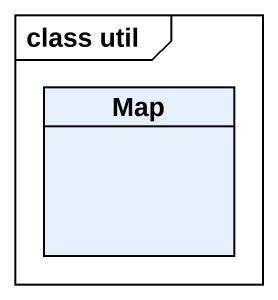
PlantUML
@startuml
mainframe class util
hide circle
hide empty members
class "Map" as Map_
@enduml
